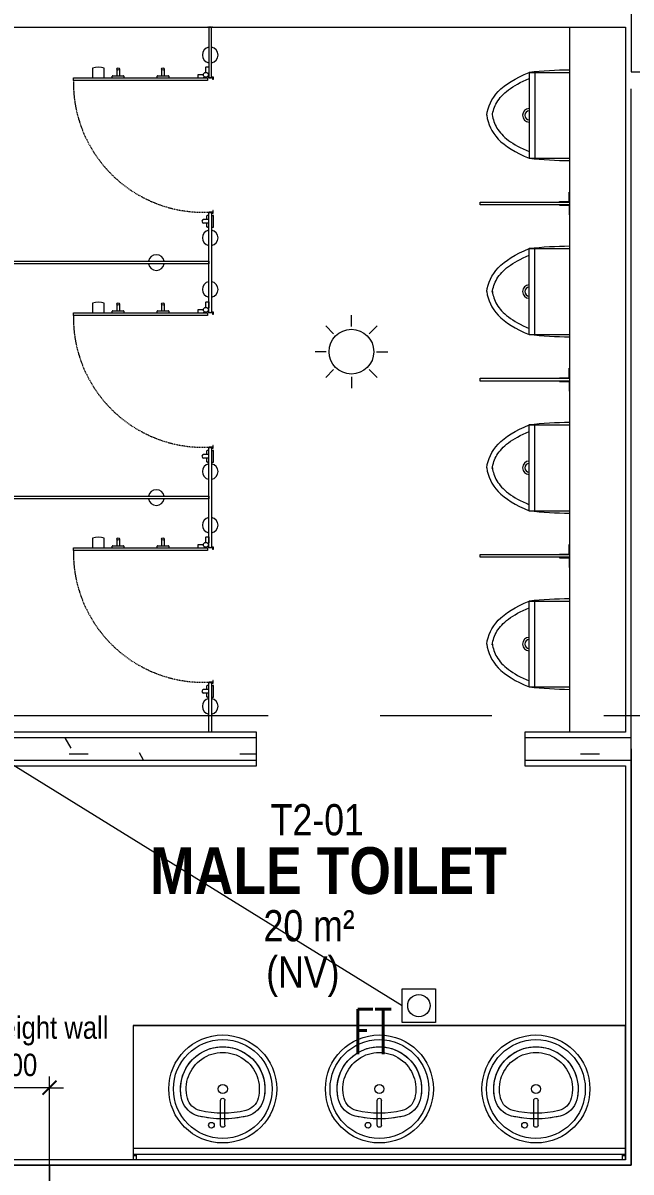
# Model space of a CAD drawing. Header units: millimetres. Extents: x 50620 to 404449, y -131543 to 97.
# Drawn here: x 364819 to 367537, y -51638 to -46504 of the extents above; entities that cross this region are included whole.
import ezdxf

# ---------------------------------------------------------------- set-up
doc = ezdxf.new("R2010")
doc.units = ezdxf.units.MM
doc.linetypes.add('DASHED', pattern=[0.75, 0.5, -0.25])
doc.linetypes.add('IDA - Grid Line', pattern=[3500, 2000, -500, 500, -500])
doc.layers.get('Defpoints').update_dxf_attribs({"color": 130})
for name, color, linetype, lineweight in [('1599_DB_A_BLK2_HQ_R21-2ND STOREY 20230517--$0$A-_DETA----_ED-1', 8, 'Continuous', 9), ('1599_DB_A_BLK2_HQ_R21-2ND STOREY 20230517--$0$A-_FURT----_E', 8, 'Continuous', 9), ('1599_DB_A_BLK2_HQ_R21-2ND STOREY 20230517--$0$A-_GENM----_M', 8, 'Continuous', 9), ('1599_DB_A_BLK2_HQ_R21-2ND STOREY 20230517--$0$M-_SANIFIXR_E', 8, 'Continuous', 9), ('1599_DB_A_BLK2_HQ_R21-2ND STOREY 20230517--$0$S-_COLN----_E', 8, 'Continuous', 9), ('1599_DB_A_BLK2_HQ_R21-2ND STOREY 20230517--$0$S-_COLN----_E-1', 8, 'Continuous', 0), ('A-_FLOR----_E', 8, 'Continuous', 9), ('A-_ROOMNAME_A', 8, 'Continuous', 9), ('A-_WALLPRTN_E-1', 8, 'Continuous', 18), ('M-_ARCHI', 8, 'Continuous', 5), ('M-ACMV_CDP', 190, 'DRAIN_PIPE', 13), ('M_ACMV_ANNOTATION', 7, 'Continuous', 20)]:
    doc.layers.add(name, color=color, linetype=linetype, lineweight=lineweight)
doc.layers.add('S-_ANOTGRID_E-1', color=9, linetype='IDA - Grid Line', lineweight=5, true_color=0x808080)
doc.styles.add('Arial Narrow_2', font='ARIALN.TTF', dxfattribs={"height": 90})
doc.styles.add('Arial Narrow_B_2', font='ARIALNB.TTF', dxfattribs={"height": 500})
doc.styles.add('DIM_ANNOT', font='ARIALN.TTF')
doc.styles.add('S250', font='romans.shx', dxfattribs={"width": 0.5, "height": 250})
doc.styles.get("Standard").update_dxf_attribs({"font": 'arial.ttf'})
doc.linetypes.add('DRAIN_PIPE', pattern='A,0.5,-0.2,["D",Standard,S=0.1,R=0,X=-0.1,Y=-0.05],-0.25', length=0.95)
doc.dimstyles.new('DIM_ANNOT_50', dxfattribs={"dimscale": 50, "dimtxt": 2, "dimasz": 1.25, "dimexe": 1, "dimexo": 1, "dimgap": 1, "dimtad": 1, "dimdec": 0, "dimrnd": 5, "dimdsep": 46, "dimtxsty": 'DIM_ANNOT', "dimblk": 'ARCHTICK', "dimcen": 0, "dimdle": 1, "dimclrd": 8, "dimclre": 8, "dimclrt": 7, "dimadec": 0, "dimazin": 0, "dimtfac": 1, "dimtdec": 0, "dimtix": 1, "dimtmove": 2, "dimatfit": 3, "dimfxl": 1, "dimtvp": 0.001111, "dimtolj": 1, "dimtzin": 15, "dimarcsym": 0})
doc.dimstyles.get("Standard").update_dxf_attribs({"dimtxt": 200, "dimasz": 150, "dimexe": 0.18, "dimexo": 0.0625, "dimgap": 10, "dimtad": 1, "dimtih": 1, "dimtoh": 1, "dimdec": 0, "dimzin": 0, "dimdsep": 46, "dimtxsty": 'Standard', "dimcen": 0.09, "dimclrd": 256, "dimclre": 256, "dimclrt": 256, "dimadec": 0, "dimazin": 0, "dimtfac": 1, "dimtdec": 0, "dimtofl": 0, "dimtmove": 0, "dimatfit": 3, "dimfxl": 1, "dimtolj": 1, "dimtzin": 0, "dimarcsym": 1})
pattern_1 = [(6e-11, (-28420.7, -4050.34), (1016, 254), [83.82, -678.18, 83.82, -678.18, -4064]), (6e-11, (-28420.7, -4050.34), (1016, 254), [-1524, 83.82, -1440.18, 83.82, -678.18, -1778]), (6e-11, (-28420.7, -4050.34), (1016, 254), [-3810, 83.82, -424.18, 83.82, -1186.18]), (120, (-28039.7, -3923.34), (-727.9705, 752.8818), [83.82, -678.18, 83.82, -678.18, -4064]), (120, (-28039.7, -3923.34), (-727.9705, 752.8818), [-1524, 83.82, -1440.18, 83.82, -678.18, -1778]), (120, (-28039.7, -3923.34), (-727.9705, 752.8818), [-3810, 83.82, -424.18, 83.82, -1186.18]), (240, (-27912.7, -3415.34), (-288.0295, -1006.8818), [83.82, -678.18, 83.82, -678.18, -4064]), (240, (-27912.7, -3415.34), (-288.0295, -1006.8818), [-1524, 83.82, -1440.18, 83.82, -678.18, -1778]), (240, (-27912.7, -3415.34), (-288.0295, -1006.8818), [-3810, 83.82, -424.18, 83.82, -1186.18])]
pattern_2 = [(180, (-20025, -21975), (3e-10, -300), []), (270, (-20025, -21975), (300, 3e-10), [])]

# ---------------------------------------------------------------- blocks, each defined once
blk = doc.blocks.new('1599_DB_A_BLK2_HQ_R21-2ND STOREY 20230517--$0$IDA - Strobe Light - IDA - Strobe Light-3515175-LINKVIEW_BLK2_2ND STOREY')
at = {"layer": '1599_DB_A_BLK2_HQ_R21-2ND STOREY 20230517--$0$A-_DETA----_ED-1'}
for p, q in [((0, -87.5), (0, -37.5)), ((-79.5, -120.5), (-114.9, -85.1)), ((79.5, -120.5), (114.9, -85.1)), ((-112.5, -200), (-162.5, -200)), ((112.5, -200), (162.5, -200)), ((-79.5, -279.5), (-114.9, -314.9)), ((79.5, -279.5), (114.9, -314.9)), ((0, -312.5), (0, -362.5))]:
    blk.add_line(p, q, dxfattribs=at)
blk.add_circle((0, -200), 100, dxfattribs=at)
blk = doc.blocks.new('1599_DB_A_BLK2_HQ_R21-2ND STOREY 20230517--$0$IDA - Urinal - Wall Hung - IDA - Urinal - Wall Hung-V23-LINKVIEW_BLK2_2ND STOREY')
at = {"layer": '1599_DB_A_BLK2_HQ_R21-2ND STOREY 20230517--$0$M-_SANIFIXR_E'}
for p, q in [((-191.8, 205), (-191.8, 25)), ((-191.8, 205), (191.8, 205)), ((-191.8, 180), (191.8, 180)), ((191.8, 205), (191.8, 25))]:
    blk.add_line(p, q, dxfattribs=at)
for centre, radius, start, end in [((0, 205), 30, 0, 180), ((0, 205), 20, 0, 180), ((1675.1, 4.4), 1877.6, 173.8664, 179.3704), ((-1675.1, 4.4), 1877.6, 0.6296, 6.1336)]:
    blk.add_arc(centre, radius, start, end, dxfattribs=at)
for points in [[(0, 395), (-77, 384.5), (-141.9, 331.1), (-191.8, 205)], [(0, 395), (77, 384.5), (141.9, 331.1), (191.8, 205)]]:
    blk.add_open_spline(points, degree=3, dxfattribs=at)
for points, knots in [([(0, 369.7), (-9.7, 368.4), (-29.5, 363.8), (-57.9, 350.9), (-86.3, 329.8), (-122.9, 289.5), (-148.7, 243.7), (-164.7, 205)], [0.0054531, 0.0054531, 0.0054531, 0.0054531, 0.0545115, 0.109023, 0.1635345, 0.218046, 0.327069, 0.327069, 0.327069, 0.327069]), ([(-3.4, 370.2), (7.4, 368.8), (28.1, 364.1), (57.2, 350.6), (85.1, 329.4), (121.1, 289.2), (146.3, 243.5), (161.9, 205)], [0, 0, 0, 0, 0.0545115, 0.109023, 0.1635345, 0.218046, 0.327069, 0.327069, 0.327069, 0.327069])]:
    blk.add_open_spline(points, degree=3, knots=knots, dxfattribs=at)
blk = doc.blocks.new('1599_DB_A_BLK2_HQ_R21-2ND STOREY 20230517--$0$IDA - Urinal - Wall Hung - IDA - Urinal - Wall Hung-2963331-LINKVIEW_BLK2_2ND STOREY')
at = {"layer": '1599_DB_A_BLK2_HQ_R21-2ND STOREY 20230517--$0$M-_SANIFIXR_E'}
for p, q in [((-191.8, -205), (-191.8, -25)), ((191.8, -205), (191.8, -25)), ((-191.8, -180), (191.8, -180)), ((-191.8, -205), (191.8, -205))]:
    blk.add_line(p, q, dxfattribs=at)
for centre, radius, start, end in [((1675.1, -4.4), 1877.6, 180.6296, 186.1336), ((-1675.1, -4.4), 1877.6, 353.8664, 359.3704), ((0, -205), 30, 180, 360), ((0, -205), 20, 180, 360)]:
    blk.add_arc(centre, radius, start, end, dxfattribs=at)
for points in [[(0, -395), (-77, -384.5), (-141.9, -331.1), (-191.8, -205)], [(0, -395), (77, -384.5), (141.9, -331.1), (191.8, -205)]]:
    blk.add_open_spline(points, degree=3, dxfattribs=at)
for points, knots in [([(0, -369.7), (-9.7, -368.4), (-29.5, -363.8), (-57.9, -350.9), (-86.3, -329.8), (-122.9, -289.5), (-148.7, -243.7), (-164.7, -205)], [0.0054531, 0.0054531, 0.0054531, 0.0054531, 0.0545115, 0.109023, 0.1635345, 0.218046, 0.327069, 0.327069, 0.327069, 0.327069]), ([(-3.4, -370.2), (7.4, -368.8), (28.1, -364.1), (57.2, -350.6), (85.1, -329.4), (121.1, -289.2), (146.3, -243.5), (161.9, -205)], [0, 0, 0, 0, 0.0545115, 0.109023, 0.1635345, 0.218046, 0.327069, 0.327069, 0.327069, 0.327069])]:
    blk.add_open_spline(points, degree=3, knots=knots, dxfattribs=at)
blk = doc.blocks.new('1599_DB_A_BLK2_HQ_R21-2ND STOREY 20230517--$0$IDA_SaniSystem_Top - 250D x 50THK_1200HT-3894748-LINKVIEW_BLK2_2ND STOREY')
at = {"layer": '1599_DB_A_BLK2_HQ_R21-2ND STOREY 20230517--$0$A-_GENM----_M'}
blk.add_line((1619.7, 250), (-1530.3, 250), dxfattribs=at)
blk = doc.blocks.new('1599_DB_A_BLK2_HQ_R21-2ND STOREY 20230517--$0$IDA - Rectangle Column - 200W X 400D-3769329-LINKVIEW_BLK2_2ND STOREY')
at = {"layer": '1599_DB_A_BLK2_HQ_R21-2ND STOREY 20230517--$0$S-_COLN----_E'}
h = blk.add_hatch(dxfattribs=at)
h.set_pattern_fill('FP_10', color=256, style=0, pattern_type=2)
h.set_pattern_definition([(50, (-11070.7, 14549.7), (1821.84, -159.39), [190.5, -2095.5]), (355, (-11070.7, 14549.7), (-352.43, 1910.57), [152.4, -1676.4]), (100.451, (-10918.9, 14536.4), (1469.43, 1751.17), [161.9, -1780.9]), (46.184, (-11070.7, 15057.7), (2710.8, -420.43), [285.75, -3143.25]), (96.636, (-10844.8, 15022.6), (2374.03, 2474.28), [242.85, -2671.35]), (351.184, (-11070.7, 15057.7), (2374.05, 2474.25), [228.6, -2514.6]), (21, (-10816.7, 14930.7), (1516.14, -1022.65), [190.5, -2095.5]), (326, (-10816.7, 14930.7), (618.02, 1841.88), [152.4, -1676.4]), (71.451, (-10690.4, 14845.4), (2134.17, 819.21), [161.9, -1780.9]), (37.5, (-11070.7, 14549.66), (30.886, 845.55), [83.82, -1572.26, 83.82, -1617.98, -1682.75]), (37.5, (-11070.7, 14549.66), (30.886, 845.55), [-3357.88, 83.82, -1598.93]), (7.5, (-11070.7, 14549.7), (668.197, 1001.806), [83.82, -886.46, 83.82, -1534.16, -641.35]), (7.5, (-11070.7, 14549.7), (668.197, 1001.806), [-2588.26, 83.82, -557.53]), (327.5, (-11637.1, 14549.66), (1355.91, -57.29), [83.82, -551.18, 83.82, -1897.38, -2628.9]), (327.5, (-11637.1, 14549.66), (1355.91, -57.29), [-2616.2, 83.82, -2545.08]), (317.5, (-11891.1, 14549.7), (1481.29, 254.27), [83.82, -741.68, 83.82, -1231.9, -1866.9]), (317.5, (-11891.1, 14549.7), (1481.29, 254.27), [-2141.22, 83.82, -1783.08])])
h.paths.add_polyline_path([(100, -200), (100, 200), (-100, 200), (-100, -200), (57.5, -200)], flags=0)
at = {"layer": '1599_DB_A_BLK2_HQ_R21-2ND STOREY 20230517--$0$S-_COLN----_E-1'}
for p, q in [((100, 200), (-100, 200)), ((-100, 200), (-100, -200)), ((100, -200), (100, 200)), ((-100, -200), (100, -200))]:
    blk.add_line(p, q, dxfattribs=at)
blk = doc.blocks.new('1599_DB_A_BLK2_HQ_R21-2ND STOREY 20230517--$0$IDA - Mirror - MR - 1575mm-3890133-LINKVIEW_BLK2_2ND STOREY')
at = {"layer": '1599_DB_A_BLK2_HQ_R21-2ND STOREY 20230517--$0$A-_FURT----_E'}
for p, q in [((-1087.5, -12.5), (-1087.5, 0)), ((1087.5, 0), (1087.5, -12.5)), ((-1100, -25), (1100, -25)), ((1100, -50), (-1100, -50)), ((-1087.5, -25), (-1087.5, -12.5)), ((-1087.5, -25), (1087.5, -25)), ((1087.5, -12.5), (1087.5, -25)), ((1100, -25), (1100, -50))]:
    blk.add_line(p, q, dxfattribs=at)
blk = doc.blocks.new('1599_DB_A_BLK2_HQ_R21-2ND STOREY 20230517--$0$Sink_Vanity_Round - Basin-2972118-LINKVIEW_BLK2_2ND STOREY')
at = {"layer": '1599_DB_A_BLK2_HQ_R21-2ND STOREY 20230517--$0$M-_SANIFIXR_E'}
for p, q in [((87.1, -247.1), (87.1, -136.3)), ((106.2, -247.1), (106.2, -136.3))]:
    blk.add_line(p, q, dxfattribs=at)
for centre, radius, start, end in [((96.7, -85.2), 241.3, 0, 180), ((96.7, -85.2), 241.3, 90, 270), ((96.7, -85.2), 241.3, 270, 90), ((96.7, -85.2), 220.6, 90, 270), ((96.7, -85.2), 188.7, 345.2115, 194.7885), ((96.7, -85.2), 188.7, 90, 194.7885), ((96.7, -85.2), 220.6, 270, 90), ((96.7, -85.2), 188.7, 345.2115, 90), ((96.7, -85.2), 163.3, 345.2115, 194.7885), ((96.7, -85.2), 241.3, 180, 0), ((96.7, -85.2), 20.6, 0, 180), ((96.7, -85.2), 20.6, 180, 0), ((12.4, -107.4), 101.6, 194.7885, 256.1035), ((12.4, -107.4), 101.6, 194.7885, 256.1035), ((12.4, -107.4), 76.2, 194.7885, 256.1035), ((96.7, -136.3), 9.52, 0, 180), ((180.9, -107.4), 76.2, 283.8965, 345.2115), ((180.9, -107.4), 101.6, 283.8965, 345.2115), ((180.9, -107.4), 101.6, 283.8965, 345.2115), ((96.7, 233), 426.9, 256.1035, 283.8965), ((96.7, 233), 452.3, 256.1035, 283.8965), ((96.7, 233), 452.3, 256.1035, 270), ((96.7, -247.1), 9.52, 180, 0), ((96.7, 233), 452.3, 270, 283.8965), ((147.5, -247.1), 12.7, 0, 180), ((147.5, -247.1), 12.7, 180, 0)]:
    blk.add_arc(centre, radius, start, end, dxfattribs=at)
blk = doc.blocks.new('1599_DB_A_BLK2_HQ_R21-2ND STOREY 20230517--$0$IDA - Vanity - Array - 3 Sink_2200L-3862115-LINKVIEW_BLK2_2ND STOREY')
at = {"layer": '1599_DB_A_BLK2_HQ_R21-2ND STOREY 20230517--$0$M-_SANIFIXR_E'}
for p, q in [((-1327.5, 50), (-1327.5, 600)), ((-1327.5, 600), (872.5, 600)), ((-1327.5, 600), (-1327.5, 50)), ((872.5, 600), (-1327.5, 600)), ((-1327.5, 0), (-1327.5, 25)), ((-1327.5, 25), (-1327.5, 19.1)), ((-1327.5, 19.1), (-1315, 19.1)), ((-1315, 19.1), (-1327.5, 19.1)), ((-1327.5, 0), (-1327.5, 19.1)), ((860, 19.1), (872.5, 19.1)), ((872.5, 19.1), (860, 19.1))]:
    blk.add_line(p, q, dxfattribs=at)
blk = doc.blocks.new('2 hook door')
for p, q in [((25045.5, -16829.2), (25045.5, -16872.2)), ((25097.5, -16872.2), (25097.5, -16829.2)), ((25154.1, -16832.7), (25154.1, -16863.2)), ((25165.1, -16832.7), (25165.1, -16863.2)), ((25354.1, -16832.7), (25354.1, -16863.2)), ((25365.1, -16832.7), (25365.1, -16863.2)), ((25133.6, -16872.2), (25133.6, -16865.2)), ((25135.6, -16863.2), (25183.6, -16863.2)), ((25185.6, -16865.2), (25185.6, -16872.2)), ((25333.6, -16872.2), (25333.6, -16865.2)), ((25335.6, -16863.2), (25383.6, -16863.2)), ((25385.6, -16865.2), (25385.6, -16872.2)), ((25565.5, -17505.7), (25542, -17505.7)), ((25556.5, -17505.7), (25556.5, -17489.2)), ((25565.5, -17487.2), (25558.5, -17487.2)), ((25577.5, -17487.2), (25584.5, -17487.2)), ((25586.5, -17537.2), (25586.5, -17489.2)), ((25565.5, -17520.7), (25542, -17520.7)), ((25556.5, -17537.2), (25556.5, -17520.7)), ((25565.5, -17539.2), (25558.5, -17539.2)), ((25577.5, -17539.2), (25584.5, -17539.2))]:
    blk.add_line(p, q)
for points in [[(25552, -16847.7), (25552, -16824.7, -0.414214), (25554, -16822.7), (25565.5, -16822.7), (25565.5, -16850.2), (25563.1, -16850.2), (25563.1, -16858.7)], [(25541, -16858.7), (25518, -16858.7, 0.414214), (25516, -16860.7), (25516, -16872.2), (25543.5, -16872.2), (25543.5, -16869.8), (25552, -16869.8)]]:
    blk.add_lwpolyline(points, format="xyb")
blk.add_lwpolyline([(25559.6, -16884.2), (24959.6, -16884.2), (24959.6, -16872.2), (25559.6, -16872.2)], close=True)
for points in [[(25584.8, -16878.2, -0.291473), (25583.6, -16880, -1), (25583.1, -16878.9, 0.291473), (25583.6, -16878.2), (25583.6, -16870.5, 0.350085), (25581.8, -16869.2, 1), (25581.8, -16871.7), (25581.8, -16872.2), (25565.3, -16872.2, -0.414214), (25564.8, -16871.7), (25564.8, -16868.2, -0.327538), (25565.5, -16867.2), (25565.5, -16871), (25577.5, -16871), (25577.5, -16868.2, -0.414214), (25578.5, -16867.2), (25581.8, -16867.2, -0.414214), (25584.8, -16870.2)], [(25584.8, -17466.4, 0.291473), (25583.6, -17464.5, 1), (25583.1, -17465.6, -0.291473), (25583.6, -17466.4), (25583.6, -17474.1, -0.350085), (25581.8, -17475.4, -1), (25581.8, -17472.9), (25581.8, -17472.4), (25565.3, -17472.4, 0.414214), (25564.8, -17472.9), (25564.8, -17476.4, 0.327538), (25565.5, -17477.4), (25565.5, -17473.6), (25577.5, -17473.6), (25577.5, -17476.4, 0.414214), (25578.5, -17477.4), (25581.8, -17477.4, 0.414214), (25584.8, -17474.4)]]:
    blk.add_lwpolyline(points, format="xyb", close=True)
for centre, radius in [((25159.6, -16832.7), 5.5), ((25359.6, -16832.7), 5.5), ((25552, -16858.7), 11)]:
    blk.add_circle(centre, radius)
for centre, radius, start, end in [((25071.5, -16894.3), 70.1, 68.2289, 111.7711), ((25135.6, -16865.2), 2, 90, 180), ((25183.6, -16865.2), 2, 0, 90), ((25335.6, -16865.2), 2, 90, 180), ((25383.6, -16865.2), 2, 0, 90), ((25542, -17513.2), 7.5, 90, 270), ((25558.5, -17489.2), 2, 90, 180), ((25584.5, -17489.2), 2, 0, 90), ((25558.5, -17537.2), 2, 180, 270), ((25584.5, -17537.2), 2, 270, 0)]:
    blk.add_arc(centre, radius, start, end)
at = {"linetype": 'DASHED', "ltscale": 10}
blk.add_arc((25540.3, -16892.1), 580.8, 179.2194, 272.5231, dxfattribs=at)
blk = doc.blocks.new('_ArchTick')
at = {"color": 0, "linetype": 'ByBlock', "const_width": 0.15}
blk.add_lwpolyline([(-0.5, -0.5), (0.5, 0.5)], dxfattribs=at)
blk = doc.blocks.new('*D472')
at = {"color": 8, "lineweight": -2, "transparency": 16777216}
for p, q in [((-20350, -23660), (-20350, -23213.6)), ((-20050, -23660), (-20050, -23213.6)), ((-20350, -23263.6), (-20412.5, -23263.6)), ((-20050, -23263.6), (-20350, -23263.6)), ((-20050, -23263.6), (-19987.5, -23263.6))]:
    blk.add_line(p, q, dxfattribs=at)
at = {"layer": 'Defpoints', "color": 0, "transparency": 16777216}
for p in [(-20350, -23263.6), (-20350, -23710), (-20050, -23710)]:
    blk.add_point(p, dxfattribs=at)
at = {"color": 8, "lineweight": -2, "transparency": 16777216, "xscale": 62.5, "yscale": 62.5, "zscale": 62.5}
for p, rotation in [((-20350, -23263.6), 1.134780761601936e-05), ((-20050, -23263.6), 180.0000113478076)]:
    blk.add_blockref('_ArchTick', p, dxfattribs=dict(at, rotation=rotation))
at = {"color": 7, "lineweight": 5, "transparency": 16777216, "insert": (-20200, -23079), "char_height": 100, "attachment_point": 5, "rotation": 0, "style": 'DIM_ANNOT'}
blk.add_mtext('\\A1;{\\C8;2.4m height wall \\P300}', dxfattribs=at)
blk = doc.blocks.new('ARCHI 2ND_2024 09 11')
at = {"layer": '1599_DB_A_BLK2_HQ_R21-2ND STOREY 20230517--$0$S-_COLN----_E', "lineweight": 5}
h = blk.add_hatch(dxfattribs=at)
h.set_pattern_fill('FP_6', color=8, style=0, pattern_type=2)
h.set_pattern_definition(pattern_2)
h.paths.add_polyline_path([(-19341.5, -21675), (-19338, -21675), (-19340, -21649.1), (-19340, -21657), (-19341.2, -21672)], flags=0)
h = blk.add_hatch(dxfattribs=at)
h.set_pattern_fill('FP_6', color=8, style=0, pattern_type=2)
h.set_pattern_definition(pattern_2)
h.paths.add_polyline_path([(-19321.5, -21644.8), (-19325, -21655), (-19323, -21675), (-19321.5, -21675), (-19321.5, -21645)], flags=0)
h = blk.add_hatch(dxfattribs=at)
h.set_pattern_fill('FP_3', color=8, style=0, pattern_type=2)
h.set_pattern_definition(pattern_1)
h.paths.add_polyline_path([(-19125, -21800), (-19125, -21700), (-21350, -21702.1), (-21350, -21800), (-19547.6, -21800)], flags=0)
h = blk.add_hatch(dxfattribs=at)
h.set_pattern_fill('FP_3', color=8, style=0, pattern_type=2)
h.set_pattern_definition(pattern_1)
h.paths.add_polyline_path([(-17925, -21800), (-17450, -21800), (-17450, -21700), (-17925, -21700)], flags=0)
at = {"color": 8, "lineweight": 5}
for centre, start, end in [((-19331, -18649.5), 99.8709, 260.1291), ((-19331, -18649.5), 279.8709, 80.1291), ((-19331, -19466.5), 99.8709, 260.1291), ((-19331, -19466.5), 279.8709, 80.1291), ((-19572, -19576.5), 9.8709, 170.1291), ((-19572, -19576.5), 189.8709, 350.1291), ((-19331, -19696.6), 99.8709, 260.1291), ((-19331, -19696.6), 279.8709, 80.1291), ((-19331, -20510.7), 99.8709, 260.1291), ((-19331, -20510.7), 279.8709, 80.1291), ((-19572, -20626.5), 9.8709, 170.1291), ((-19572, -20626.5), 189.8709, 350.1291), ((-19331, -20750.2), 99.8709, 260.1291), ((-19331, -20750.2), 279.8709, 80.1291), ((-19331, -21559.4), 99.8709, 260.1291), ((-19331, -21559.4), 279.8709, 80.1291)]:
    blk.add_arc(centre, 35, start, end, dxfattribs=at)
at = {"layer": '1599_DB_A_BLK2_HQ_R21-2ND STOREY 20230517--$0$S-_COLN----_E', "color": 8, "lineweight": 5}
for p, q in [((-21325, -18525), (-17475, -18525)), ((-19340, -18525), (-19341.5, -18525)), ((-19321.5, -18525), (-19323, -18525)), ((-17475, -18525), (-17475, -21675)), ((-17450, -21700), (-17450, -18800)), ((-17725, -19253.5), (-17725, -19371.5)), ((-19125, -21700), (-21350, -21700)), ((-19125, -21675), (-21325, -21675)), ((-19125, -21825), (-19125, -21675)), ((-17475, -21675), (-17925, -21675)), ((-17925, -21675), (-17925, -21825)), ((-17450, -21700), (-17925, -21700)), ((-17450, -21800), (-17450, -21700)), ((-17450, -21750), (-17450, -23610)), ((-21350, -21800), (-19125, -21800)), ((-17925, -21800), (-17450, -21800)), ((-21325, -21825), (-19125, -21825)), ((-17925, -21825), (-17475, -21825)), ((-17475, -21825), (-17475, -23585)), ((-20050, -23610), (-20350, -23610)), ((-20050, -23610), (-20050, -26010)), ((-17450, -23610), (-20050, -23610))]:
    blk.add_line(p, q, dxfattribs=at)
for points in [[(-19337, -18751.5), (-19325, -18751.5), (-19325, -18525), (-19337, -18525), (-19337, -18751.5)], [(-17725, -19261.5), (-17725, -19306.5), (-17770, -19306.5), (-17770, -19304.5), (-17727, -19304.5), (-17727, -19261.5), (-17725, -19261.5)], [(-19337, -19801.5), (-19337, -19351.5), (-19325, -19351.5), (-19325, -19801.5), (-19337, -19801.5)], [(-17725, -19306.5), (-17725, -19318.5), (-18125, -19318.5), (-18125, -19306.5), (-17724.9, -19306.5)], [(-17725, -19363.5), (-17725, -19318.5), (-17770, -19318.5), (-17770, -19320.5), (-17727, -19320.5), (-17727, -19363.5), (-17725, -19363.5)], [(-21325, -19582.5), (-21325, -19570.5), (-19337, -19570.5), (-19337, -19582.5), (-21325, -19582.5)], [(-17725, -20049), (-17725, -20094), (-17770, -20094), (-17770, -20092), (-17727, -20092), (-17727, -20049), (-17725, -20049)], [(-17725, -20094), (-17725, -20106), (-18125, -20106), (-18125, -20094), (-17724.9, -20094)], [(-17725, -20151), (-17725, -20106), (-17770, -20106), (-17770, -20108), (-17727, -20108), (-17727, -20151), (-17725, -20151)], [(-19337, -20851.5), (-19337, -20401.5), (-19325, -20401.5), (-19325, -20851.5), (-19337, -20851.5)], [(-21325, -20632.5), (-21325, -20620.5), (-19337, -20620.5), (-19337, -20632.5), (-21325, -20632.5)], [(-17725, -20836.5), (-17725, -20881.5), (-17770, -20881.5), (-17770, -20879.5), (-17727, -20879.5), (-17727, -20836.5), (-17725, -20836.5)], [(-17725, -20881.5), (-17725, -20893.5), (-18125, -20893.5), (-18125, -20881.5), (-17724.9, -20881.5)], [(-17725, -20938.5), (-17725, -20893.5), (-17770, -20893.5), (-17770, -20895.5), (-17727, -20895.5), (-17727, -20938.5), (-17725, -20938.5)], [(-19337, -21451.5), (-19325, -21451.5), (-19325, -21675), (-19337, -21675), (-19337, -21451.5)], [(-19675, -22985), (-19675, -23585)]]:
    blk.add_lwpolyline(points, dxfattribs=at)
at = {"layer": 'A-_FLOR----_E', "lineweight": 5}
for p, q in [((-17450, -23585), (-17450, -21750)), ((-20050, -23610), (-21350, -23610)), ((-21325, -23610), (-20050, -23610)), ((-20050, -26010), (-20050, -23610)), ((-20050, -23610), (-17450, -23610)), ((-17450, -23610), (-17450, -23585))]:
    blk.add_line(p, q, dxfattribs=at)
at = {"layer": 'A-_WALLPRTN_E-1', "lineweight": 5}
for p, q in [((-17450, -21750), (-17450, -23610)), ((-17450, -23585), (-17450, -21750)), ((-17475, -21825), (-17475, -23585)), ((-17475, -23585), (-20350, -23585)), ((-17450, -23610), (-20050, -23610)), ((-20050, -23610), (-20050, -23810)), ((-20050, -23610), (-17450, -23610)), ((-17450, -23610), (-17450, -23585))]:
    blk.add_line(p, q, dxfattribs=at)
at = {"layer": 'S-_ANOTGRID_E-1', "color": 8, "lineweight": 5}
blk.add_line((-38572.1, -21600), (17962.1, -21600), dxfattribs=at)
at = {"layer": '1599_DB_A_BLK2_HQ_R21-2ND STOREY 20230517--$0$S-_COLN----_E', "color": 8, "lineweight": 5}
for name, p in [('1599_DB_A_BLK2_HQ_R21-2ND STOREY 20230517--$0$IDA - Rectangle Column - 200W X 400D-3769329-LINKVIEW_BLK2_2ND STOREY', (-17350, -18525)), ('2 hook door', (-44902.5, -1879.3)), ('2 hook door', (-44902.5, -2929.3)), ('1599_DB_A_BLK2_HQ_R21-2ND STOREY 20230517--$0$IDA - Strobe Light - IDA - Strobe Light-3515175-LINKVIEW_BLK2_2ND STOREY', (-18700, -19775)), ('2 hook door', (-44902.5, -3979.3))]:
    blk.add_blockref(name, p, dxfattribs=at)
for name, p, rotation in [('1599_DB_A_BLK2_HQ_R21-2ND STOREY 20230517--$0$IDA_SaniSystem_Top - 250D x 50THK_1200HT-3894748-LINKVIEW_BLK2_2ND STOREY', (-17475, -20144.7), 90.0000000000586), ('1599_DB_A_BLK2_HQ_R21-2ND STOREY 20230517--$0$IDA - Urinal - Wall Hung - IDA - Urinal - Wall Hung-2963331-LINKVIEW_BLK2_2ND STOREY', (-17700, -18918.8), 270.0000000000586), ('1599_DB_A_BLK2_HQ_R21-2ND STOREY 20230517--$0$IDA - Urinal - Wall Hung - IDA - Urinal - Wall Hung-V23-LINKVIEW_BLK2_2ND STOREY', (-17700, -19706.3), 90.0000000000586), ('1599_DB_A_BLK2_HQ_R21-2ND STOREY 20230517--$0$IDA - Urinal - Wall Hung - IDA - Urinal - Wall Hung-V23-LINKVIEW_BLK2_2ND STOREY', (-17700, -20493.8), 90.0000000000586), ('1599_DB_A_BLK2_HQ_R21-2ND STOREY 20230517--$0$IDA - Urinal - Wall Hung - IDA - Urinal - Wall Hung-V23-LINKVIEW_BLK2_2ND STOREY', (-17700, -21281.3), 90.0000000000586)]:
    blk.add_blockref(name, p, dxfattribs=dict(at, rotation=rotation))
at = {"layer": '1599_DB_A_BLK2_HQ_R21-2ND STOREY 20230517--$0$S-_COLN----_E', "color": 8, "lineweight": 5, "xscale": -1}
for name, p in [('1599_DB_A_BLK2_HQ_R21-2ND STOREY 20230517--$0$IDA - Vanity - Array - 3 Sink_2200L-3862115-LINKVIEW_BLK2_2ND STOREY', (-18802.5, -23585)), ('1599_DB_A_BLK2_HQ_R21-2ND STOREY 20230517--$0$Sink_Vanity_Round - Basin-2972118-LINKVIEW_BLK2_2ND STOREY', (-19178.3, -23183.9)), ('1599_DB_A_BLK2_HQ_R21-2ND STOREY 20230517--$0$Sink_Vanity_Round - Basin-2972118-LINKVIEW_BLK2_2ND STOREY', (-18478.3, -23183.9)), ('1599_DB_A_BLK2_HQ_R21-2ND STOREY 20230517--$0$Sink_Vanity_Round - Basin-2972118-LINKVIEW_BLK2_2ND STOREY', (-17778.3, -23183.9))]:
    blk.add_blockref(name, p, dxfattribs=at)
at = {"layer": '1599_DB_A_BLK2_HQ_R21-2ND STOREY 20230517--$0$S-_COLN----_E', "color": 8, "lineweight": 5, "xscale": -1, "rotation": 180}
blk.add_blockref('1599_DB_A_BLK2_HQ_R21-2ND STOREY 20230517--$0$IDA - Mirror - MR - 1575mm-3890133-LINKVIEW_BLK2_2ND STOREY', (-18575, -23585), dxfattribs=at)
at = {"layer": 'A-_ROOMNAME_A', "color": 8, "lineweight": 5, "attachment_point": 1}
for s, insert, char_height, width, style in [('T2-01', (-19060.9, -21996.5), 139.26, 1027.13, 'Arial Narrow_2'), ('MALE TOILET', (-19599.8, -22189), 208.893, 1641.175, 'Arial Narrow_B_2'), ('20 m²', (-19092.9, -22470.1), 139.26, 1027.13, 'Arial Narrow_2'), ('(NV)', (-19080.9, -22676.8), 139.26, 1027.13, 'Arial Narrow_2')]:
    blk.add_mtext(s, dxfattribs=dict(at, insert=insert, char_height=char_height, width=width, style=style))
at = {"color": 8, "lineweight": 5}
dim = blk.add_linear_dim(base=(-20350, -23263.6), p1=(-20050, -23710), p2=(-20350, -23710), angle=0, text='{\\C8;2.4m height wall \\P<>}', dimstyle='DIM_ANNOT_50', dxfattribs=at)
dim.commit()
dim.dimension.update_dxf_attribs({"geometry": '*D472', "text_midpoint": (-20200, -23079)})

msp = doc.modelspace()

# ---------------------------------------------------------------- block references
at = {"layer": 'M-_ARCHI', "lineweight": 5, "extrusion": (0.000419962, 1.0854e-05, 1), "rotation": 359.9999887056363}
msp.add_blockref('ARCHI 2ND_2024 09 11', (384987.1, -27998.1, 422.1), dxfattribs=at)

# ---------------------------------------------------------------- next in the draw order: linework, layer by layer
at = {"layer": 'M-ACMV_CDP', "lineweight": 0, "ltscale": 2.5}
msp.add_line((363591.1, -49086.4), (366513.8, -50895), dxfattribs=at)
at = {"layer": 'M-ACMV_CDP', "linetype": 'ByBlock', "lineweight": 0, "ltscale": 2.5}
msp.add_lwpolyline([(366513.8, -50970), (366513.8, -50820), (366663.8, -50820), (366663.8, -50970)], close=True, dxfattribs=at)
msp.add_circle((366588.8, -50895), 50, dxfattribs=at)

# ---------------------------------------------------------------- next in the draw order: texts
at = {"layer": 'M-ACMV_CDP', "linetype": 'ByBlock', "lineweight": 0, "ltscale": 2.5, "style": 'S250', "width": 0.6}
msp.add_text('FT', height=200, dxfattribs=at).set_placement((366295.1, -51111.3))

# ---------------------------------------------------------------- next in the draw order: leaders
at = {"layer": 'M_ACMV_ANNOTATION'}
msp.add_leader([(362687.2, -41523, 7.4), (370707.2, -46783, 4.1), (381076, -46795.6, -0.2)], dimstyle='Standard', override={"dimasz": 300, "dimtad": 0, "dimldrblk": 'DotBlank', "dimfxl": 100, "dimarcsym": 2}, dxfattribs=at)

doc.saveas('drawing.dxf')
